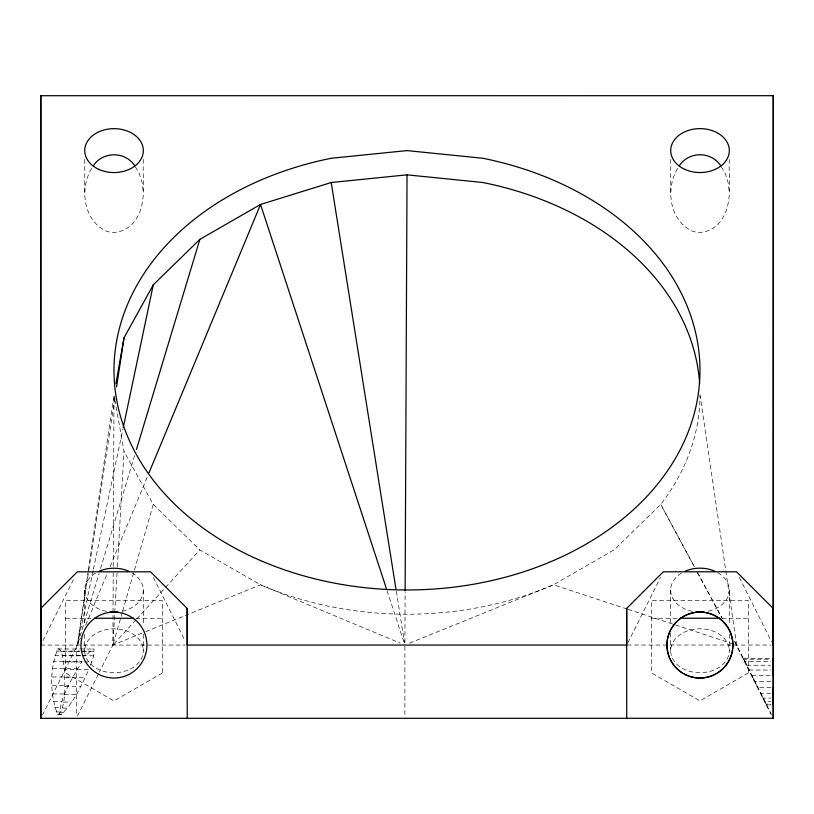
<?xml version="1.0" encoding="UTF-8"?>
<svg xmlns="http://www.w3.org/2000/svg" width="814" height="814" viewBox="0 0 814 814"><rect width="100%" height="100%" fill="white"/><g stroke="black" fill="none" stroke-linecap="round" stroke-linejoin="round"><path stroke-width="0.61" stroke-dasharray="4.07 3.05" d="M57.794 648.962L59.453 649.063L61.06 651.393L62.495 655.789L64.469 669.454L88.909 669.454C81.308 685.174 74.339 702.421 61.254 714.417L57.641 714.316C49.776 694.352 49.583 668.793 57.794 648.962L79.243 649.063M113.217 572.608L112.892 645.064L99.369 672.11M113.248 566.249L114.011 395.909M404.904 642.511L405.128 591.676M59.31 714.417C66.799 701.068 64.56 684.269 64.469 669.454M117.033 572.944L112.892 645.064L144.526 632.152M117.389 566.615L124.003 451.465L115.11 400.814M143.345 159.422C142.196 179.874 147.68 203.174 134.768 221.082C128.337 229.711 117.023 234.849 106.471 231.207C82.865 220.563 79.019 186.752 92.755 166.809M729.324 159.402C728.174 179.843 733.658 203.154 720.746 221.062C714.316 229.68 703.001 234.829 692.449 231.176C668.843 220.533 664.997 186.721 678.734 166.789M88.288 570.817L77.452 645.064L42.521 714.936M88.472 569.556L114.021 394.637M114.886 398.005L77.452 645.064L80.372 638.034M90.578 665.16L93.752 655.789L94.078 649.063L92.47 648.962L86.233 655.301L82.448 655.301M61.254 714.417L59.636 714.316C60.592 695.085 72.934 677.828 82.041 661.304L53.531 661.314M93.142 570.543L77.452 645.064L99.074 573.402M93.396 569.291L122.955 428.927M122.293 612.332L112.892 645.064L135.907 619.881M122.639 611.121L153.266 504.426L124.003 451.465M100.539 568.538L134.615 455.575M85.724 625.152L107.641 572.415M110.073 566.554L147.568 476.322M42.989 640.567L74.512 577.452M77.401 716.066L98.809 673.239M627.838 642.785L660.49 577.431M136.752 618.945L199.817 549.908L260.49 584.798L400.162 643.091M145.696 631.674L260.49 584.798A292.989 219.587 0 0 0 553.479 584.788L626.892 608.964M409.534 643.152L553.479 584.788L614.163 549.888L660.734 504.405A292.989 219.587 0 0 0 699.999 395.848M53.459 701.658L61.884 701.434M65.598 618.264L91.972 618.264M135.948 618.264L162.332 618.264M651.576 618.243L679.212 618.243M721.926 618.243L748.31 618.243M40.792 645.075L185.327 645.064M627.34 645.044L770.685 645.034M80.087 648.962L94.078 649.063M56.176 651.088L79.833 651.088M81.074 651.088L89.794 651.088M61.06 651.393L94.455 651.393M54.721 655.301L81.197 655.301M62.495 655.789L81.247 655.789M82.499 655.789L93.752 655.789M770.838 681.664L754.843 681.664L743.263 658.424L770.777 658.424M743.263 658.424L743.67 659.218L770.807 659.218M743.67 659.218L744.841 661.538L770.807 661.538M63.655 661.945L83.262 661.945M84.493 661.945L91.84 661.945M746.641 665.231L770.746 665.231M52.686 668.711L77.483 668.711M749.043 670.044L770.868 670.044M751.841 675.651L770.766 675.651M52.228 676.994L72.894 676.994M64.886 677.787L85.144 677.787M52.218 685.591L68.569 685.591M64.886 686.395L80.83 686.395M770.919 687.677L757.854 687.677L751.912 675.651M770.766 693.284L760.652 693.284L754.924 681.664M52.625 693.935L64.815 693.935M64.418 694.678L76.231 694.678M771.021 704.893L766.503 704.893L760.724 693.284L763.074 698.086L771.011 698.086M763.074 698.086L764.926 701.78L770.909 701.78M63.563 702.075L71.683 702.075M764.926 701.78L766.096 704.1L770.889 704.1M54.599 707.6L59.961 707.6M62.373 708.088L67.491 708.088M56.034 711.985L59.198 711.985M60.918 712.301L63.93 712.301M57.641 714.316L59.636 714.316M628.093 609.36L734.004 644.25M153.266 504.426L199.817 549.908M721.326 166.789L725.406 173.87L728.327 183.303L729.324 193.417M135.348 166.809L139.428 173.901L142.348 183.323L143.345 193.447M694.362 566.91L660.734 504.405L694.484 566.91M697.374 572.486L721.998 618.253M734.604 641.686L771.346 714.906M697.496 572.486L722.201 618.253M734.859 641.686L771.041 713.776M766.096 704.1L766.503 704.893M744.841 661.538L749.114 670.044M739.366 577.431L771.519 641.656M153.388 577.452L184.971 640.557M387.088 590.73L404.1 642.643M114.235 395.869L114.886 399.582M396.306 591.157L404.487 642.551M699.999 394.607L725.61 569.535M725.793 570.787L736.67 645.044M729.263 590.14L729.273 625.498M729.273 634.34L729.283 650.762A29.304 21.958 0 0 1 685.327 669.78A29.304 21.958 0 0 1 685.337 631.745A29.304 21.958 0 0 1 729.283 650.762M670.726 159.402L670.726 193.417M670.665 590.15L670.675 625.508M670.675 633.078L670.685 650.762M143.284 590.17L143.295 625.528M143.295 634.371L143.305 650.783A29.304 21.958 0 0 1 99.349 669.8A29.304 21.958 0 0 1 99.359 631.766A29.304 21.958 0 0 1 143.305 650.783M84.748 159.432L84.748 193.447M84.687 590.17L84.697 625.528M84.697 634.371L84.707 650.783M404.894 646.316L404.894 715.771M76.272 645.064L76.272 715.791M131.827 572.751A29.304 21.958 0 0 1 142.725 594.454A29.304 21.958 0 0 1 121.571 611.375M106.4 611.385A29.304 21.958 0 0 1 85.256 594.454A29.304 21.958 0 0 1 96.154 572.751M717.806 572.72A29.304 21.958 0 0 1 728.703 594.424A29.304 21.958 0 0 1 707.549 611.355M692.378 611.355A29.304 21.958 0 0 1 671.235 594.434A29.304 21.958 0 0 1 682.132 572.72M162.332 672.995L113.96 700.915L65.598 672.995L65.588 600.406L162.332 600.406L162.332 672.995M748.31 672.964L699.938 700.895L651.576 672.964L651.566 600.376L748.31 600.376L748.31 672.964"/><path stroke-width="1.22" d="M40.802 95.716L40.741 645.075L40.7 608.445L77.32 571.825L150.57 571.815L187.2 608.445L187.23 645.064L626.719 645.044L626.678 608.424L663.298 571.794L736.548 571.794L773.178 608.414L773.208 645.034L773.269 95.686L40.802 95.716L40.822 718.314L40.7 608.445M773.28 687.677L773.28 704.893L773.28 698.086M773.28 675.651L773.28 658.424L773.28 665.231M405.138 590.404L407.041 174.837L482.865 182.509A292.989 219.587 0 0 1 699.623 383.435M116.595 386.711L124.013 337.8L153.286 284.839L199.857 239.357L260.541 204.456L331.206 182.519L407.041 174.837M115.975 383.516L124.013 337.8M123.209 427.686L153.286 284.839M136.447 449.501L199.857 239.357M149.023 472.812L260.541 204.456L386.304 588.319M93.335 165.802C102.808 151.15 125.285 151.15 134.768 165.802M679.314 165.771C688.786 151.119 711.263 151.119 720.746 165.771M94.485 618.264L133.435 618.264M680.463 618.243L719.413 618.243M40.7 718.314L773.3 718.284L773.269 95.686M331.206 182.519L395.899 588.644M773.178 608.414L773.178 718.284M626.678 608.424L626.719 718.294M187.2 608.445L187.23 718.314M117.806 611.945A29.304 21.958 0 0 1 110.165 611.945M99.339 571.153A29.304 21.958 0 0 1 128.643 571.153M703.795 611.914A29.304 21.958 0 0 1 696.143 611.914M685.317 571.123A29.304 21.958 0 0 1 714.621 571.123M407.031 150.6L331.196 158.272A292.989 219.587 0 0 0 166.982 496.337A292.989 219.587 0 0 0 646.988 496.316A292.989 219.587 0 0 0 482.865 158.272L407.031 150.6M90.659 668.375A32.957 32.957 0 0 0 145.798 653.601A32.957 32.957 0 0 0 105.433 613.227A32.957 32.957 0 0 0 90.659 668.375M99.389 169.627A29.304 21.958 0 0 0 143.335 150.61A29.304 21.958 0 0 0 99.389 131.593A29.304 21.958 0 0 0 99.389 169.627M685.368 169.597A29.304 21.958 0 0 0 729.313 150.58A29.304 21.958 0 0 0 685.368 131.563A29.304 21.958 0 0 0 685.368 169.597M676.617 668.345A32.957 32.957 0 0 0 731.766 653.571A32.957 32.957 0 0 0 691.391 613.207A32.957 32.957 0 0 0 676.617 668.345A32.957 32.957 0 0 0 731.776 653.571A32.957 32.957 0 0 0 691.412 613.207A32.957 32.957 0 0 0 676.638 668.345"/></g></svg>
